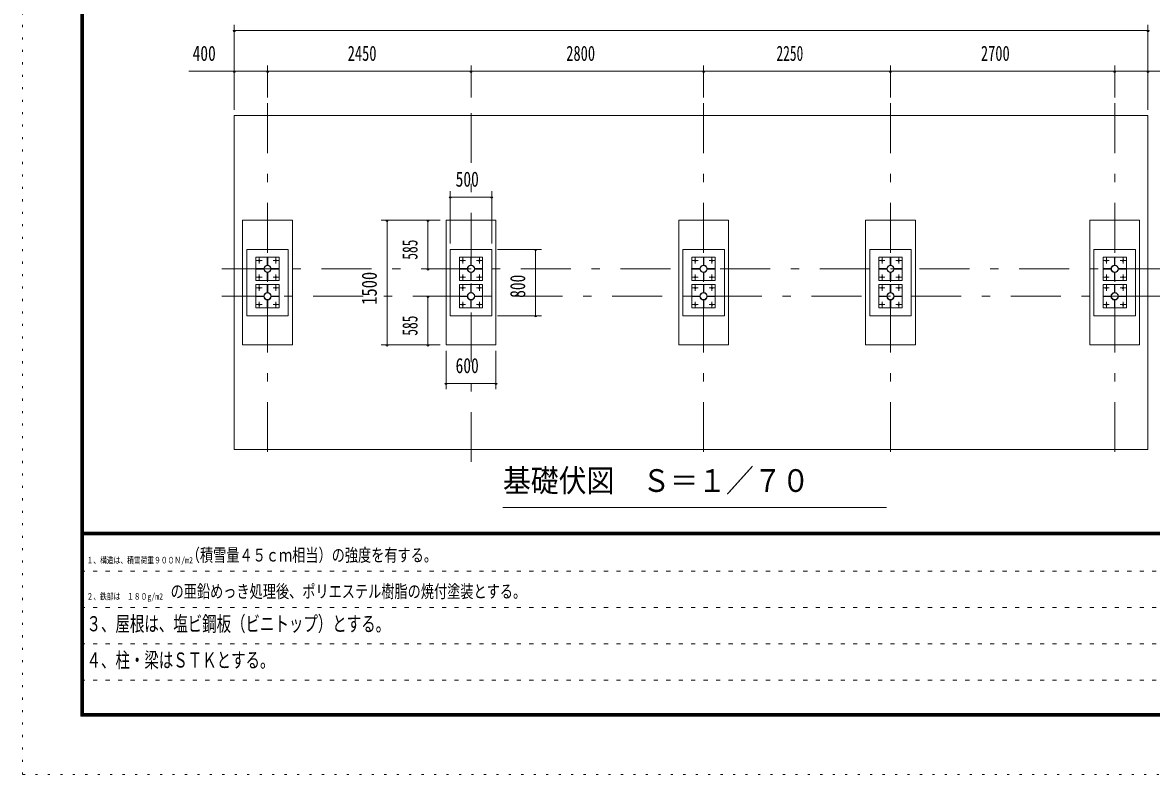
# Model space of a CAD drawing. Units: millimetres, scale not verified, with parts at other scales. Extents: x -31546 to 31551, y -14700 to 14700.
# Drawn here: x -10029 to 3563, y -14700 to -5647 of the extents above; entities that cross this region are included whole.
import ezdxf
from ezdxf.enums import TextEntityAlignment as Align

# ---------------------------------------------------------------- set-up
doc = ezdxf.new("R2010")
doc.units = ezdxf.units.MM
doc.header["$LTSCALE"] = 50
for name, pattern in [('USER1', [3, 1, -2]), ('USER3', [24, 12, -5, 2, -5]), ('USER4', [3, 0.5, -2.5])]:
    doc.linetypes.add(name, pattern=pattern)
doc.layers.add('0-1_0-F1TEXT', color=7, linetype='Continuous')
for name, color, linetype, lineweight in [('0-2_1-07BOLD', 7, 'Continuous', 18), ('0-3_1-27CENTER', 3, 'USER3', 18), ('0-5_1-57DIM', 3, 'Continuous', 18), ('0-C_F-F1PAPER', 5, 'Continuous', 18), ('0-D_F-E_J_ADD', 5, 'USER4', 18)]:
    doc.layers.add(name, color=color, linetype=linetype, lineweight=lineweight)
doc.styles.add('ＭＳ ゴシック', font='')
doc.styles.get('ＭＳ ゴシック').set_extended_font_data('MS Gothic')

msp = doc.modelspace()

# ---------------------------------------------------------------- linework, layer by layer
at = {"layer": '0-2_1-07BOLD'}
for p, q in [((-7082.41, -8547.91), (-7076.41, -8547.91)), ((-4632.41, -8547.91), (-4626.41, -8547.91)), ((-1832.41, -8547.91), (-1826.41, -8547.91)), ((423.59, -8547.91), (417.59, -8547.91)), ((3117.59, -8547.91), (3123.59, -8547.91)), ((-7143.96, -8615.46), (-7143.96, -8609.46)), ((-7076.41, -8677.01), (-7082.41, -8677.01)), ((-7014.86, -8609.46), (-7014.86, -8615.46)), ((-4693.96, -8615.46), (-4693.96, -8609.46)), ((-4626.41, -8677.01), (-4632.41, -8677.01)), ((-4564.86, -8609.46), (-4564.86, -8615.46)), ((-1893.96, -8615.46), (-1893.96, -8609.46)), ((-1826.41, -8677.01), (-1832.41, -8677.01)), ((-1764.86, -8609.46), (-1764.86, -8615.46)), ((356.04, -8609.46), (356.04, -8615.46)), ((417.59, -8677.01), (423.59, -8677.01)), ((485.14, -8615.46), (485.14, -8609.46)), ((3056.04, -8615.46), (3056.04, -8609.46)), ((3123.59, -8677.01), (3117.59, -8677.01)), ((3185.14, -8609.46), (3185.14, -8615.46)), ((-7143.96, -8945.46), (-7143.96, -8939.46)), ((-7082.41, -8877.91), (-7076.41, -8877.91)), ((-7014.86, -8939.46), (-7014.86, -8945.46)), ((-4693.96, -8945.46), (-4693.96, -8939.46)), ((-4632.41, -8877.91), (-4626.41, -8877.91)), ((-4564.86, -8939.46), (-4564.86, -8945.46)), ((-1893.96, -8945.46), (-1893.96, -8939.46)), ((-1832.41, -8877.91), (-1826.41, -8877.91)), ((-1764.86, -8939.46), (-1764.86, -8945.46)), ((356.04, -8945.46), (356.04, -8939.46)), ((417.59, -8877.91), (423.59, -8877.91)), ((485.14, -8939.46), (485.14, -8945.46)), ((3056.04, -8945.46), (3056.04, -8939.46)), ((3117.59, -8877.91), (3123.59, -8877.91)), ((3185.14, -8939.46), (3185.14, -8945.46)), ((-7076.41, -9007.01), (-7082.41, -9007.01)), ((-4626.41, -9007.01), (-4632.41, -9007.01)), ((-1826.41, -9007.01), (-1832.41, -9007.01)), ((423.59, -9007.01), (417.59, -9007.01)), ((3123.59, -9007.01), (3117.59, -9007.01))]:
    msp.add_line(p, q, dxfattribs=at)
for points in [[(-7479.41, -6767.46), (-7479.41, -10787.46), (3520.59, -10787.46), (3520.59, -6767.46)], [(-7379.41, -8027.46), (-7379.41, -9527.46), (-6779.41, -9527.46), (-6779.41, -8027.46)], [(-4929.41, -8027.46), (-4929.41, -9527.46), (-4329.41, -9527.46), (-4329.41, -8027.46)], [(-2129.41, -8027.46), (-2129.41, -9527.46), (-1529.41, -9527.46), (-1529.41, -8027.46)], [(120.59, -8027.46), (120.59, -9527.46), (720.59, -9527.46), (720.59, -8027.46)], [(2820.59, -8027.46), (2820.59, -9527.46), (3420.59, -9527.46), (3420.59, -8027.46)], [(-7329.41, -8377.46), (-6829.41, -8377.46), (-6829.41, -9177.46), (-7329.41, -9177.46)], [(-4879.41, -8377.46), (-4879.41, -9177.46), (-4379.41, -9177.46), (-4379.41, -8377.46)], [(-2079.41, -8377.46), (-1579.41, -8377.46), (-1579.41, -9177.46), (-2079.41, -9177.46)], [(170.59, -8377.46), (170.59, -9177.46), (670.59, -9177.46), (670.59, -8377.46)], [(2870.59, -8377.46), (3370.59, -8377.46), (3370.59, -9177.46), (2870.59, -9177.46)], [(-7219.41, -8472.46), (-6939.41, -8472.46), (-6939.41, -8752.46), (-7219.41, -8752.46)], [(-7082.41, -8472.91), (-7082.41, -8567.91), (-7076.41, -8567.91), (-7076.41, -8472.91)], [(-4769.41, -8752.46), (-4769.41, -8472.46), (-4489.41, -8472.46), (-4489.41, -8752.46)], [(-4632.41, -8567.91), (-4632.41, -8472.91), (-4626.41, -8472.91), (-4626.41, -8567.91)], [(-1969.41, -8472.46), (-1969.41, -8752.46), (-1689.41, -8752.46), (-1689.41, -8472.46)], [(-1832.41, -8472.91), (-1832.41, -8567.91), (-1826.41, -8567.91), (-1826.41, -8472.91)], [(280.59, -8752.46), (560.59, -8752.46), (560.59, -8472.46), (280.59, -8472.46)], [(423.59, -8567.91), (417.59, -8567.91), (417.59, -8472.91), (423.59, -8472.91)], [(2980.59, -8472.46), (3260.59, -8472.46), (3260.59, -8752.46), (2980.59, -8752.46)], [(3117.59, -8472.91), (3117.59, -8567.91), (3123.59, -8567.91), (3123.59, -8472.91)], [(-7123.96, -8615.46), (-7218.96, -8615.46), (-7218.96, -8609.46), (-7123.96, -8609.46)], [(-7076.41, -8657.01), (-7082.41, -8657.01), (-7082.41, -8752.01), (-7076.41, -8752.01)], [(-7034.86, -8609.46), (-7034.86, -8615.46), (-6939.86, -8615.46), (-6939.86, -8609.46)], [(-4673.96, -8609.46), (-4768.96, -8609.46), (-4768.96, -8615.46), (-4673.96, -8615.46)], [(-4632.41, -8752.01), (-4626.41, -8752.01), (-4626.41, -8657.01), (-4632.41, -8657.01)], [(-4584.86, -8609.46), (-4584.86, -8615.46), (-4489.86, -8615.46), (-4489.86, -8609.46)], [(-1873.96, -8615.46), (-1968.96, -8615.46), (-1968.96, -8609.46), (-1873.96, -8609.46)], [(-1826.41, -8657.01), (-1832.41, -8657.01), (-1832.41, -8752.01), (-1826.41, -8752.01)], [(-1784.86, -8609.46), (-1689.86, -8609.46), (-1689.86, -8615.46), (-1784.86, -8615.46)], [(376.04, -8609.46), (376.04, -8615.46), (281.04, -8615.46), (281.04, -8609.46)], [(417.59, -8752.01), (423.59, -8752.01), (423.59, -8657.01), (417.59, -8657.01)], [(465.14, -8615.46), (465.14, -8609.46), (560.14, -8609.46), (560.14, -8615.46)], [(3076.04, -8615.46), (2981.04, -8615.46), (2981.04, -8609.46), (3076.04, -8609.46)], [(3123.59, -8657.01), (3117.59, -8657.01), (3117.59, -8752.01), (3123.59, -8752.01)], [(3165.14, -8609.46), (3260.14, -8609.46), (3260.14, -8615.46), (3165.14, -8615.46)], [(-7219.41, -8802.46), (-7219.41, -9082.46), (-6939.41, -9082.46), (-6939.41, -8802.46)], [(-7082.41, -8802.91), (-7082.41, -8897.91), (-7076.41, -8897.91), (-7076.41, -8802.91)], [(-4769.41, -8802.46), (-4489.41, -8802.46), (-4489.41, -9082.46), (-4769.41, -9082.46)], [(-4632.41, -8802.91), (-4632.41, -8897.91), (-4626.41, -8897.91), (-4626.41, -8802.91)], [(-1969.41, -8802.46), (-1689.41, -8802.46), (-1689.41, -9082.46), (-1969.41, -9082.46)], [(-1832.41, -8802.91), (-1832.41, -8897.91), (-1826.41, -8897.91), (-1826.41, -8802.91)], [(280.59, -8802.46), (280.59, -9082.46), (560.59, -9082.46), (560.59, -8802.46)], [(417.59, -8802.91), (417.59, -8897.91), (423.59, -8897.91), (423.59, -8802.91)], [(2980.59, -8802.46), (2980.59, -9082.46), (3260.59, -9082.46), (3260.59, -8802.46)], [(3117.59, -8802.91), (3117.59, -8897.91), (3123.59, -8897.91), (3123.59, -8802.91)], [(-7123.96, -8945.46), (-7123.96, -8939.46), (-7218.96, -8939.46), (-7218.96, -8945.46)], [(-7034.86, -8939.46), (-6939.86, -8939.46), (-6939.86, -8945.46), (-7034.86, -8945.46)], [(-4673.96, -8945.46), (-4673.96, -8939.46), (-4768.96, -8939.46), (-4768.96, -8945.46)], [(-4584.86, -8939.46), (-4584.86, -8945.46), (-4489.86, -8945.46), (-4489.86, -8939.46)], [(-1873.96, -8945.46), (-1968.96, -8945.46), (-1968.96, -8939.46), (-1873.96, -8939.46)], [(-1784.86, -8939.46), (-1784.86, -8945.46), (-1689.86, -8945.46), (-1689.86, -8939.46)], [(376.04, -8945.46), (281.04, -8945.46), (281.04, -8939.46), (376.04, -8939.46)], [(465.14, -8939.46), (560.14, -8939.46), (560.14, -8945.46), (465.14, -8945.46)], [(3076.04, -8945.46), (2981.04, -8945.46), (2981.04, -8939.46), (3076.04, -8939.46)], [(3165.14, -8939.46), (3165.14, -8945.46), (3260.14, -8945.46), (3260.14, -8939.46)], [(-7076.41, -8987.01), (-7082.41, -8987.01), (-7082.41, -9082.01), (-7076.41, -9082.01)], [(-4626.41, -8987.01), (-4626.41, -9082.01), (-4632.41, -9082.01), (-4632.41, -8987.01)], [(-1826.41, -8987.01), (-1832.41, -8987.01), (-1832.41, -9082.01), (-1826.41, -9082.01)], [(423.59, -8987.01), (423.59, -9082.01), (417.59, -9082.01), (417.59, -8987.01)], [(3123.59, -8987.01), (3123.59, -9082.01), (3117.59, -9082.01), (3117.59, -8987.01)]]:
    msp.add_lwpolyline(points, close=True, dxfattribs=at)
for centre, radius in [((-7179.41, -8512.46), 8), ((-6979.41, -8512.46), 8), ((-4729.41, -8512.46), 8), ((-4529.41, -8512.46), 8), ((-1929.41, -8512.46), 8), ((-1729.41, -8512.46), 8), ((320.59, -8512.46), 8), ((520.59, -8512.46), 8), ((3020.59, -8512.46), 8), ((3220.59, -8512.46), 8), ((-7079.41, -8612.46), 44.55), ((-7079.41, -8612.46), 40.35), ((-4629.41, -8612.46), 44.55), ((-4629.41, -8612.46), 40.35), ((-1829.41, -8612.46), 44.55), ((-1829.41, -8612.46), 40.35), ((420.59, -8612.46), 44.55), ((420.59, -8612.46), 40.35), ((3120.59, -8612.46), 44.55), ((3120.59, -8612.46), 40.35), ((-7179.41, -8712.46), 8), ((-6979.41, -8712.46), 8), ((-4729.41, -8712.46), 8), ((-4529.41, -8712.46), 8), ((-1929.41, -8712.46), 8), ((-1729.41, -8712.46), 8), ((320.59, -8712.46), 8), ((520.59, -8712.46), 8), ((3020.59, -8712.46), 8), ((3220.59, -8712.46), 8), ((-7179.41, -8842.46), 8), ((-7079.41, -8942.46), 44.55), ((-7079.41, -8942.46), 40.35), ((-6979.41, -8842.46), 8), ((-4729.41, -8842.46), 8), ((-4629.41, -8942.46), 44.55), ((-4629.41, -8942.46), 40.35), ((-4529.41, -8842.46), 8), ((-1929.41, -8842.46), 8), ((-1829.41, -8942.46), 44.55), ((-1829.41, -8942.46), 40.35), ((-1729.41, -8842.46), 8), ((320.59, -8842.46), 8), ((420.59, -8942.46), 44.55), ((420.59, -8942.46), 40.35), ((520.59, -8842.46), 8), ((3020.59, -8842.46), 8), ((3120.59, -8942.46), 44.55), ((3120.59, -8942.46), 40.35), ((3220.59, -8842.46), 8), ((-7179.41, -9042.46), 8), ((-6979.41, -9042.46), 8), ((-4729.41, -9042.46), 8), ((-4529.41, -9042.46), 8), ((-1929.41, -9042.46), 8), ((-1729.41, -9042.46), 8), ((320.59, -9042.46), 8), ((520.59, -9042.46), 8), ((3020.59, -9042.46), 8), ((3220.59, -9042.46), 8)]:
    msp.add_circle(centre, radius, dxfattribs=at)
at = {"layer": '0-3_1-27CENTER'}
for p, q in [((-7079.41, -6617.46), (-7079.41, -10937.46)), ((-4629.41, -10937.46), (-4629.41, -6617.46)), ((-1829.41, -6617.46), (-1829.41, -10937.46)), ((420.59, -6617.46), (420.59, -10937.46)), ((3120.59, -6617.46), (3120.59, -10937.46)), ((-7213.55, -8512.46), (-7145.27, -8512.46)), ((-7179.41, -8546.6), (-7179.41, -8478.31)), ((-6945.27, -8512.46), (-7013.56, -8512.46)), ((-6979.41, -8478.31), (-6979.41, -8546.6)), ((-4763.55, -8512.46), (-4695.27, -8512.46)), ((-4729.41, -8546.6), (-4729.41, -8478.31)), ((-4563.56, -8512.46), (-4495.27, -8512.46)), ((-4529.41, -8478.31), (-4529.41, -8546.6)), ((-1963.55, -8512.46), (-1895.26, -8512.46)), ((-1929.41, -8478.31), (-1929.41, -8546.6)), ((-1763.55, -8512.46), (-1695.27, -8512.46)), ((-1729.41, -8546.6), (-1729.41, -8478.31)), ((286.45, -8512.46), (354.74, -8512.46)), ((320.59, -8478.31), (320.59, -8546.6)), ((486.45, -8512.46), (554.73, -8512.46)), ((520.59, -8546.6), (520.59, -8478.31)), ((2986.45, -8512.46), (3054.73, -8512.46)), ((3020.59, -8478.31), (3020.59, -8546.6)), ((3186.45, -8512.46), (3254.73, -8512.46)), ((3220.59, -8546.6), (3220.59, -8478.31)), ((-7629.41, -8612.46), (3670.59, -8612.46)), ((-7179.41, -8746.6), (-7179.41, -8678.31)), ((-6979.41, -8678.31), (-6979.41, -8746.6)), ((-4729.41, -8746.6), (-4729.41, -8678.31)), ((-4529.41, -8746.6), (-4529.41, -8678.31)), ((-1929.41, -8746.6), (-1929.41, -8678.31)), ((-1729.41, -8746.6), (-1729.41, -8678.31)), ((320.59, -8678.31), (320.59, -8746.6)), ((520.59, -8746.6), (520.59, -8678.31)), ((3020.59, -8746.6), (3020.59, -8678.31)), ((3220.59, -8746.6), (3220.59, -8678.31)), ((-7145.27, -8712.46), (-7213.55, -8712.46)), ((-7179.41, -8808.31), (-7179.41, -8876.6)), ((-6945.27, -8712.46), (-7013.56, -8712.46)), ((-6979.41, -8808.31), (-6979.41, -8876.6)), ((-4763.55, -8712.46), (-4695.27, -8712.46)), ((-4729.41, -8876.6), (-4729.41, -8808.31)), ((-4563.56, -8712.46), (-4495.27, -8712.46)), ((-4529.41, -8876.6), (-4529.41, -8808.31)), ((-1895.26, -8712.46), (-1963.55, -8712.46)), ((-1929.41, -8876.6), (-1929.41, -8808.31)), ((-1763.55, -8712.46), (-1695.27, -8712.46)), ((-1729.41, -8876.6), (-1729.41, -8808.31)), ((354.74, -8712.46), (286.45, -8712.46)), ((320.59, -8808.31), (320.59, -8876.6)), ((486.45, -8712.46), (554.73, -8712.46)), ((520.59, -8808.31), (520.59, -8876.6)), ((3054.73, -8712.46), (2986.45, -8712.46)), ((3020.59, -8876.6), (3020.59, -8808.31)), ((3186.45, -8712.46), (3254.73, -8712.46)), ((3220.59, -8876.6), (3220.59, -8808.31)), ((3670.59, -8942.46), (-7629.41, -8942.46)), ((-7213.55, -8842.46), (-7145.27, -8842.46)), ((-7013.56, -8842.46), (-6945.27, -8842.46)), ((-4695.27, -8842.46), (-4763.55, -8842.46)), ((-4495.27, -8842.46), (-4563.56, -8842.46)), ((-1895.26, -8842.46), (-1963.55, -8842.46)), ((-1695.27, -8842.46), (-1763.55, -8842.46)), ((286.45, -8842.46), (354.74, -8842.46)), ((486.45, -8842.46), (554.73, -8842.46)), ((3054.73, -8842.46), (2986.45, -8842.46)), ((3254.73, -8842.46), (3186.45, -8842.46)), ((-7213.55, -9042.46), (-7145.27, -9042.46)), ((-7179.41, -9008.31), (-7179.41, -9076.6)), ((-7013.56, -9042.46), (-6945.27, -9042.46)), ((-6979.41, -9076.6), (-6979.41, -9008.31)), ((-4763.55, -9042.46), (-4695.27, -9042.46)), ((-4729.41, -9008.31), (-4729.41, -9076.6)), ((-4495.27, -9042.46), (-4563.56, -9042.46)), ((-4529.41, -9076.6), (-4529.41, -9008.31)), ((-1895.26, -9042.46), (-1963.55, -9042.46)), ((-1929.41, -9076.6), (-1929.41, -9008.31)), ((-1763.55, -9042.46), (-1695.27, -9042.46)), ((-1729.41, -9076.6), (-1729.41, -9008.31)), ((354.74, -9042.46), (286.45, -9042.46)), ((320.59, -9076.6), (320.59, -9008.31)), ((554.73, -9042.46), (486.45, -9042.46)), ((520.59, -9076.6), (520.59, -9008.31)), ((3054.73, -9042.46), (2986.45, -9042.46)), ((3020.59, -9008.31), (3020.59, -9076.6)), ((3254.73, -9042.46), (3186.45, -9042.46)), ((3220.59, -9076.6), (3220.59, -9008.31))]:
    msp.add_line(p, q, dxfattribs=at)
at = {"layer": '0-5_1-57DIM'}
for p, q in [((-7479.41, -6697.46), (-7479.41, -5672.46)), ((3520.59, -6697.46), (3520.59, -5672.46)), ((-7465.41, -5742.46), (-7493.41, -5742.46)), ((-7479.41, -5742.46), (3520.59, -5742.46)), ((3534.59, -5742.46), (3506.59, -5742.46)), ((-7479.41, -6232.46), (-8028.91, -6232.46)), ((-7465.41, -6232.46), (-7493.41, -6232.46)), ((-7479.41, -6232.46), (-7079.41, -6232.46)), ((-7065.41, -6232.46), (-7093.41, -6232.46)), ((-7079.41, -6162.46), (-7079.41, -6547.46)), ((-7079.41, -6232.46), (-4629.41, -6232.46)), ((-4615.41, -6232.46), (-4643.41, -6232.46)), ((-4629.41, -6547.46), (-4629.41, -6162.46)), ((-4629.41, -6232.46), (-1829.41, -6232.46)), ((-1815.41, -6232.46), (-1843.41, -6232.46)), ((-1829.41, -6162.46), (-1829.41, -6547.46)), ((-1829.41, -6232.46), (420.59, -6232.46)), ((434.59, -6232.46), (406.59, -6232.46)), ((420.59, -6547.46), (420.59, -6162.46)), ((420.59, -6232.46), (3120.59, -6232.46)), ((3134.59, -6232.46), (3106.59, -6232.46)), ((3120.59, -6162.46), (3120.59, -6547.46)), ((3120.59, -6232.46), (3520.59, -6232.46)), ((3534.59, -6232.46), (3506.59, -6232.46)), ((3520.59, -6232.46), (4070.09, -6232.46)), ((-4879.41, -8307.46), (-4879.41, -7677.46)), ((-4379.41, -7677.46), (-4379.41, -8307.46)), ((-4865.41, -7747.46), (-4893.41, -7747.46)), ((-4879.41, -7747.46), (-4379.41, -7747.46)), ((-4365.41, -7747.46), (-4393.41, -7747.46)), ((-5709.41, -8027.46), (-4999.41, -8027.46)), ((-5625.41, -8027.46), (-5653.41, -8027.46)), ((-5639.41, -8027.46), (-5639.41, -9527.46)), ((-5135.41, -8027.46), (-5163.41, -8027.46)), ((-5149.41, -8027.46), (-5149.41, -8612.46)), ((-4309.41, -8377.46), (-3782.48, -8377.46)), ((-3838.48, -8377.46), (-3866.48, -8377.46)), ((-3852.48, -8377.46), (-3852.48, -9177.46)), ((-4999.41, -8612.46), (-5219.41, -8612.46)), ((-5135.41, -8612.46), (-5163.41, -8612.46)), ((-5219.41, -8942.46), (-4999.41, -8942.46)), ((-5135.41, -8942.46), (-5163.41, -8942.46)), ((-5149.41, -8942.46), (-5149.41, -9527.46)), ((-3782.48, -9177.46), (-4309.41, -9177.46)), ((-3838.48, -9177.46), (-3866.48, -9177.46)), ((-4999.41, -9527.46), (-5709.41, -9527.46)), ((-5625.41, -9527.46), (-5653.41, -9527.46)), ((-5135.41, -9527.46), (-5163.41, -9527.46)), ((-4929.41, -9597.46), (-4929.41, -10062.27)), ((-4329.41, -10062.27), (-4329.41, -9597.46)), ((-4915.41, -9992.27), (-4943.41, -9992.27)), ((-4929.41, -9992.27), (-4329.41, -9992.27)), ((-4315.41, -9992.27), (-4343.41, -9992.27)), ((374.45, -11487.46), (-4245.54, -11487.46))]:
    msp.add_line(p, q, dxfattribs=at)
for centre in [(-7479.41, -5742.46), (3520.59, -5742.46), (-7479.41, -6232.46), (-7079.41, -6232.46), (-4629.41, -6232.46), (-1829.41, -6232.46), (420.59, -6232.46), (3120.59, -6232.46), (3520.59, -6232.46), (-4879.41, -7747.46), (-4379.41, -7747.46), (-5639.41, -8027.46), (-5149.41, -8027.46), (-3852.48, -8377.46), (-5149.41, -8612.46), (-5149.41, -8942.46), (-3852.48, -9177.46), (-5639.41, -9527.46), (-5149.41, -9527.46), (-4929.41, -9992.27), (-4329.41, -9992.27)]:
    msp.add_arc(centre, 14, 180, 0, dxfattribs=at)
at = {"layer": '0-C_F-F1PAPER'}
for p, q in [((30816.13, -11781), (-9293.87, -11781)), ((-9293.87, -11784.5), (30816.13, -11784.5)), ((30816.13, -11788), (-9293.87, -11788)), ((-9293.87, -11791.5), (30816.13, -11791.5)), ((30816.13, -11795), (-9293.87, -11795)), ((-9293.87, -11798.5), (30816.13, -11798.5)), ((30816.13, -11802), (-9293.87, -11802)), ((-9293.87, -11805.5), (30816.13, -11805.5)), ((30816.13, -11809), (-9293.87, -11809)), ((-9293.87, -11812.5), (30816.13, -11812.5)), ((30816.13, -11816), (-9293.87, -11816))]:
    msp.add_line(p, q, dxfattribs=at)
at = {"layer": '0-C_F-F1PAPER', "color": 6, "linetype": 'USER1'}
for p, q in [((16221.14, -12252.8), (-9328.87, -12252.8)), ((-9328.87, -12689.6), (16221.14, -12689.6)), ((16221.14, -13126.4), (-9328.87, -13126.4)), ((-9328.87, -13563.2), (12709.94, -13563.2))]:
    msp.add_line(p, q, dxfattribs=at)
at = {"layer": '0-C_F-F1PAPER'}
for points in [[(30851.13, -14000), (30851.13, 14140), (-9328.87, 14140), (-9328.87, -14000)], [(30847.63, -13996.5), (30847.63, 14136.5), (-9325.37, 14136.5), (-9325.37, -13996.5)], [(30844.13, -13993), (-9321.87, -13993), (-9321.87, 14133), (30844.13, 14133)], [(30840.63, -13989.5), (30840.63, 14129.5), (-9318.37, 14129.5), (-9318.37, -13989.5)], [(30837.13, -13986), (-9314.87, -13986), (-9314.87, 14126), (30837.13, 14126)], [(30833.63, -13982.5), (30833.63, 14122.5), (-9311.37, 14122.5), (-9311.37, -13982.5)], [(30830.13, -13979), (-9307.87, -13979), (-9307.87, 14119), (30830.13, 14119)], [(30826.63, -13975.5), (30826.63, 14115.5), (-9304.37, 14115.5), (-9304.37, -13975.5)], [(30823.13, -13972), (30823.13, 14112), (-9300.87, 14112), (-9300.87, -13972)], [(30819.63, -13968.5), (30819.63, 14108.5), (-9297.37, 14108.5), (-9297.37, -13968.5)], [(30816.13, -13965), (-9293.87, -13965), (-9293.87, 14105), (30816.13, 14105)]]:
    msp.add_lwpolyline(points, close=True, dxfattribs=at)
at = {"layer": '0-D_F-E_J_ADD'}
msp.add_lwpolyline([(31551.13, -14700), (-10028.87, -14700), (-10028.87, 14700), (31551.13, 14700)], close=True, dxfattribs=at)

# ---------------------------------------------------------------- texts
at = {"layer": '0-1_0-F1TEXT', "style": 'ＭＳ ゴシック'}
for s, height, width, p in [('（積雪量４５ｃｍ相当）の強度を有する。', 155, 0.75, (-8051.38, -12182.8)), ('１、構造は、積雪荷重９００Ｎ/m2', 77.49, 0.75, (-9258.87, -12182.8)), ('\u3000の亜鉛めっき処理後、ポリエステル樹脂の焼付塗装とする。', 155, 0.75, (-8405.43, -12619.6)), ('２、鉄部は\u3000１８０g/m2', 77.49, 0.75, (-9258.87, -12619.6)), ('３、屋根は、塩ビ鋼板（ビニトップ）とする。', 182.3, 0.7, (-9258.87, -13031.53)), ('４、柱・梁はＳＴＫとする。', 182.3, 0.7, (-9258.87, -13468.33))]:
    msp.add_text(s, height=height, dxfattribs=dict(at, width=width)).set_placement(p, align=Align.BOTTOM_LEFT)
at = {"layer": '0-5_1-57DIM', "color": 7, "style": 'ＭＳ ゴシック'}
for s, height, width, p in [('400', 182.3, 0.75, (-7981.84, -6162.46)), ('2450', 182.3, 0.7, (-6114.82, -6162.46)), ('2800', 182.3, 0.7, (-3483.19, -6162.46)), ('2250', 182.3, 0.65, (-951.76, -6162.46)), ('2700', 182.3, 0.7, (1509.35, -6162.46)), ('500', 182.3, 0.75, (-4814.83, -7677.46)), ('600', 182.3, 0.75, (-4815.41, -9922.27)), ('基礎伏図\u3000Ｓ＝１／７０', 273.5, 0.9, (-4245.54, -11380.15))]:
    msp.add_text(s, height=height, dxfattribs=dict(at, width=width)).set_placement(p, align=Align.BOTTOM_LEFT)
for s, width, p in [('585', 0.65, (-5219.41, -8501.81)), ('1500', 0.8, (-5709.41, -9044.83)), ('800', 0.75, (-3922.48, -8961.43)), ('585', 0.65, (-5219.41, -9416.81))]:
    msp.add_text(s, height=182.3, rotation=90, dxfattribs=dict(at, width=width)).set_placement(p, align=Align.BOTTOM_LEFT)

doc.saveas('drawing.dxf')
